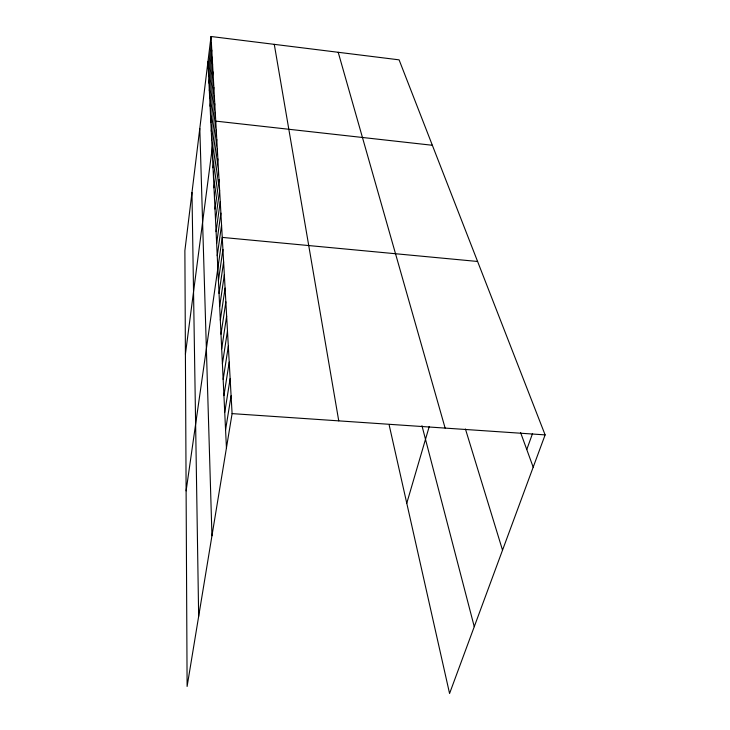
<?xml version="1.0" encoding="UTF-8"?>
<svg xmlns="http://www.w3.org/2000/svg" width="730" height="730" viewBox="0 0 730 730"><rect width="100%" height="100%" fill="white"/><g stroke="black" fill="none" stroke-linecap="round" stroke-linejoin="round"><path stroke-width="1.09" d="M211.025 36.5L184.882 250.645L187.108 686.455L232.094 413.618L211.025 36.5L399.091 59.842L545.118 434.888L449.57 693.5L389.2 425.134M208.278 68.675L211.399 43.225M208.616 75.801L211.782 50.124M208.972 83.101L212.184 57.205M209.327 90.602L212.585 64.459M209.692 98.285L213.005 71.914M210.076 106.178L213.434 79.57M210.459 114.281L213.872 87.427M210.861 122.604L214.319 95.502M211.271 131.163L214.784 103.797M211.691 139.95L215.259 112.338M185.411 354.196L215.751 121.116L432.352 145.27M212.567 158.282L216.253 130.15M213.032 167.845L216.773 139.448M213.498 177.7L217.312 149.029M213.981 187.838L217.868 158.903M214.483 198.295L218.434 169.077M215.003 209.063L219.018 179.571M215.532 220.177L219.62 190.402M216.08 231.638L220.25 201.58M216.646 243.473L220.898 213.124M217.239 255.701L221.564 225.059M186.114 490.87L222.249 237.405L477.593 261.468M218.434 280.658L222.924 249.45M219.036 293.387L223.617 261.897M219.666 306.536L224.338 274.763M220.323 320.132L225.086 288.067M220.998 334.185L225.853 301.846M221.692 348.739L226.647 316.108M222.413 363.805L227.477 330.891M223.161 379.408L228.335 346.212M223.937 395.596L229.22 362.116M224.74 412.386L230.142 378.624M225.57 429.815L231.1 395.779M406.765 503.226L429.249 426.484M526.768 449.525L532.553 433.501M232.094 413.618L545.118 434.888M520.572 432.516L533.192 467.173M465.439 429.021L502.523 550.174M338.209 52.286L445.127 428.09M421.958 425.7L474.254 626.678M274.279 44.348L338.747 420.863M207.95 61.721L226.437 447.928M199.801 128.471L211.956 535.793M191.972 192.547L198.66 616.385"/></g></svg>
